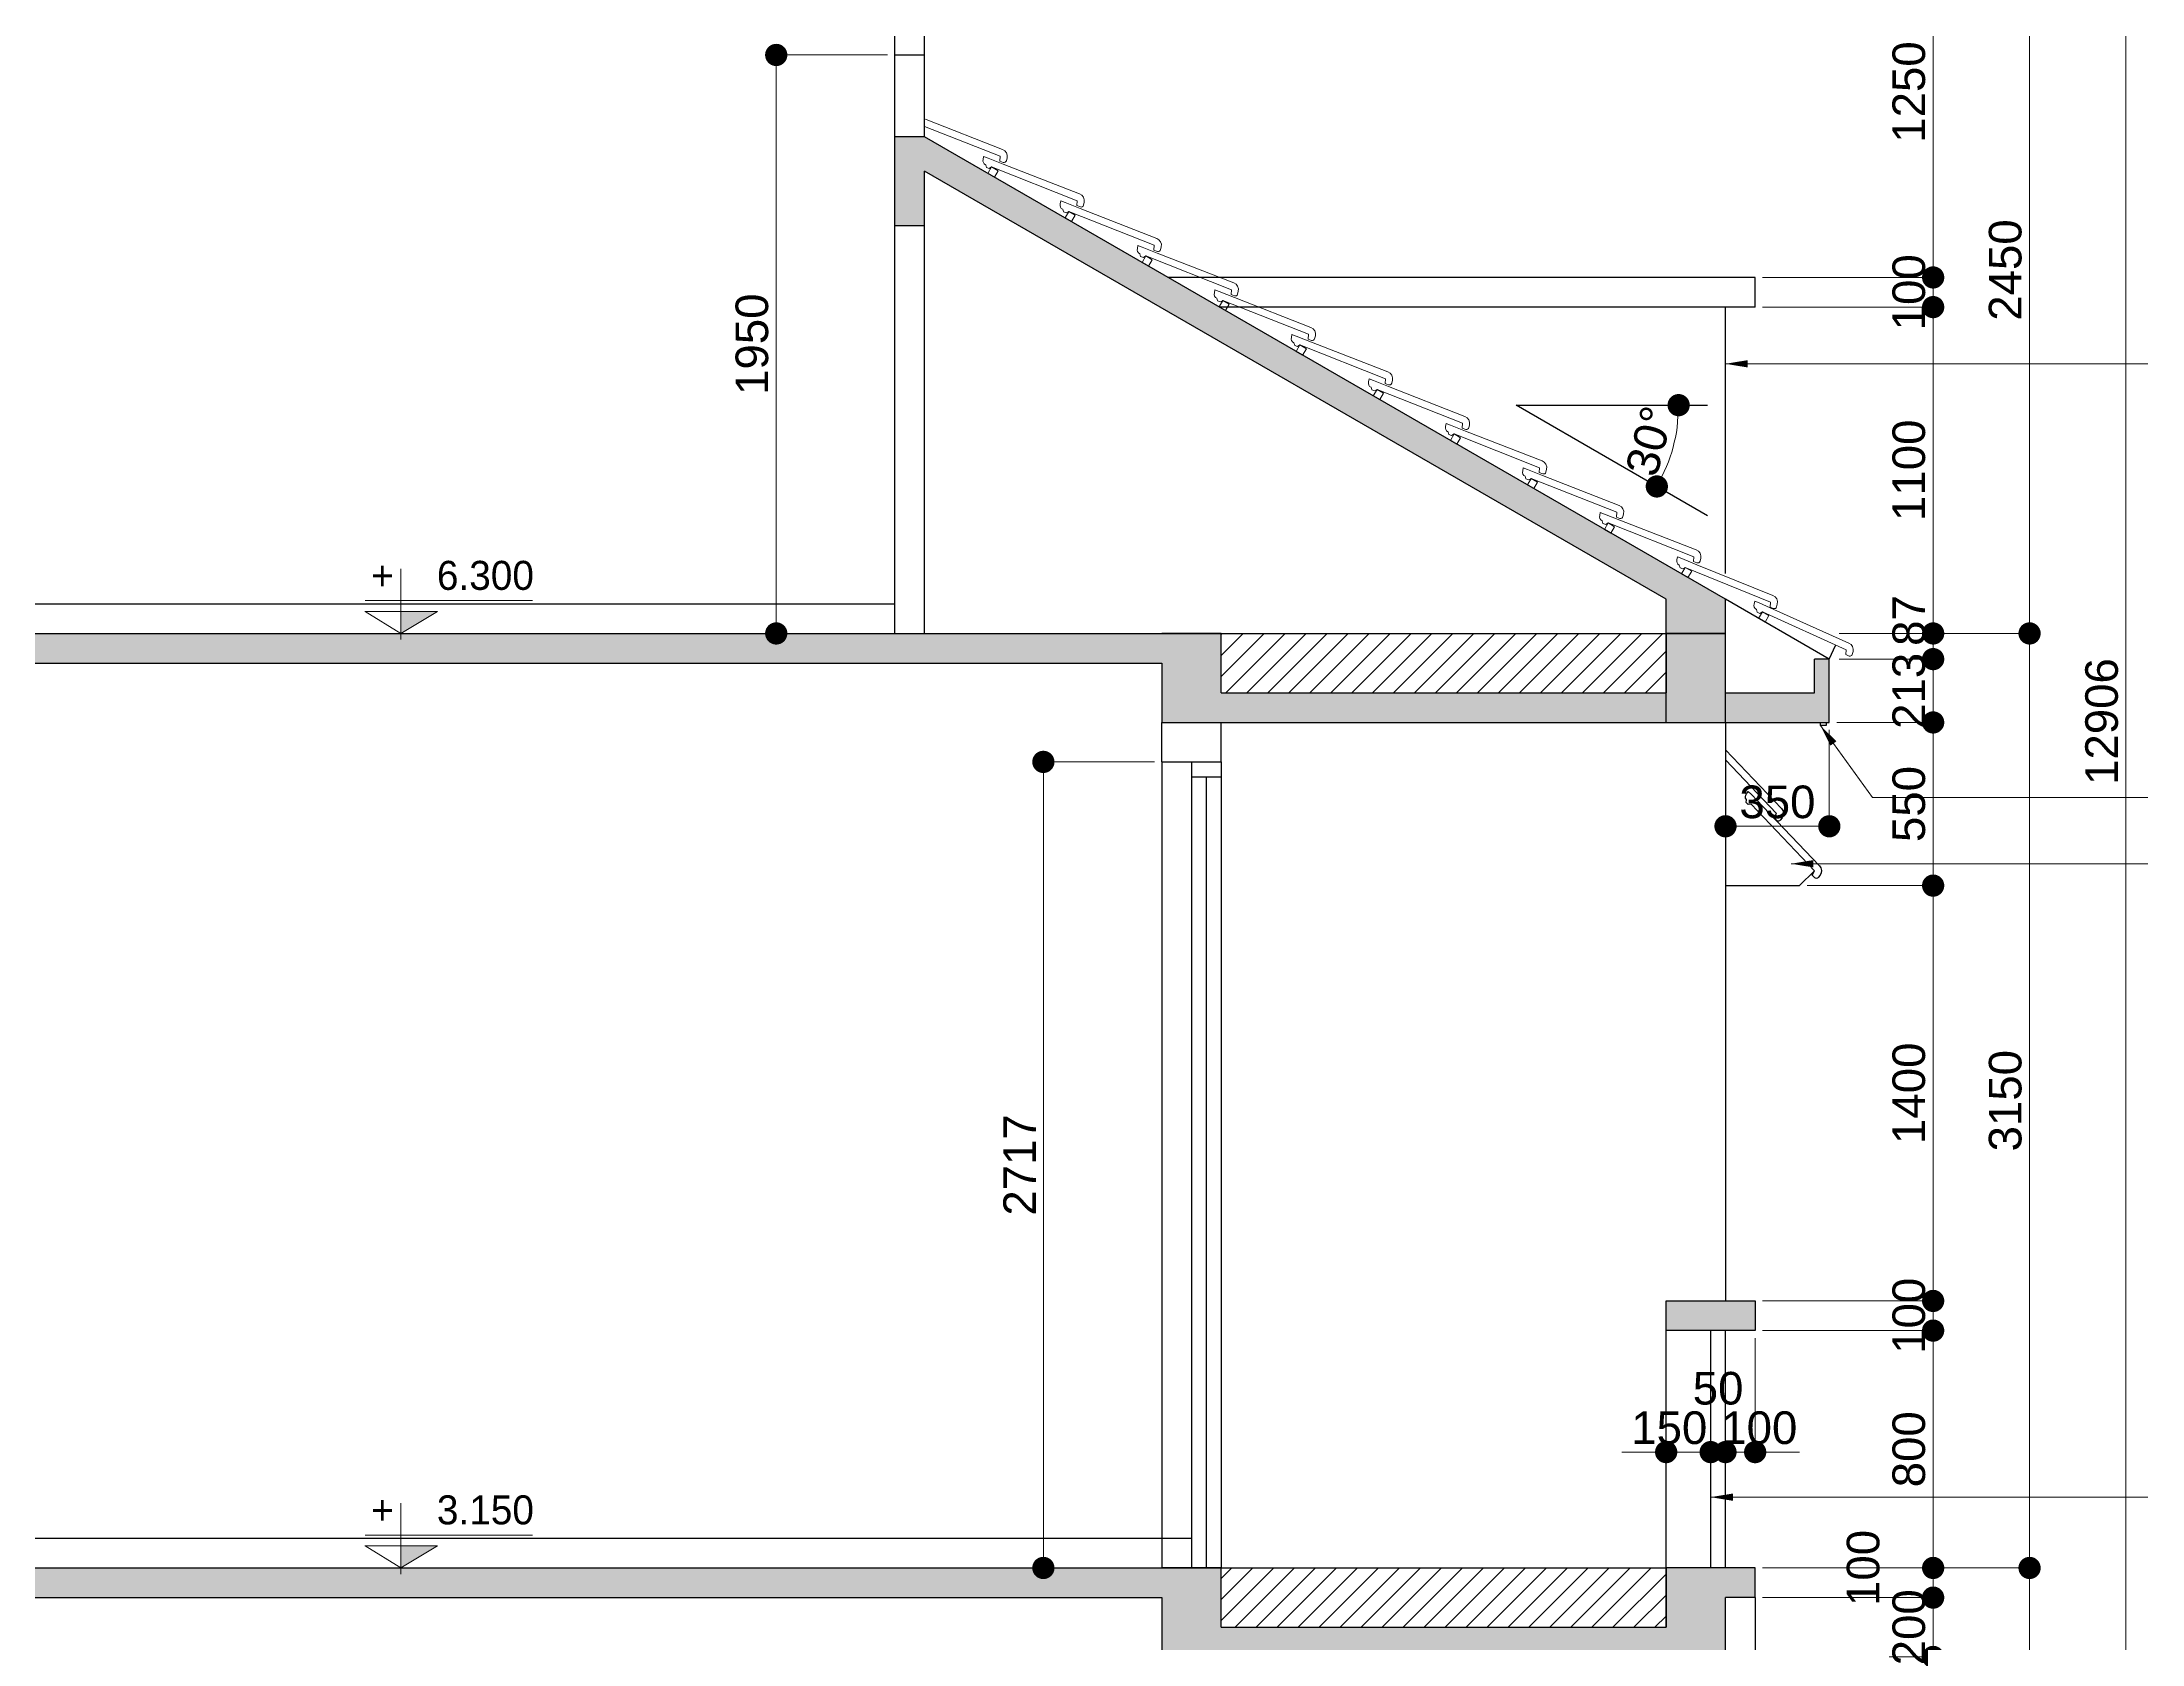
# Model space of a CAD drawing. Header units: millimetres. Extents: x -257631 to 60726, y -119421 to -4977.
# Drawn here: x -119037 to -104879, y -26005 to -15205 of the extents above; entities that cross this region are included whole.
import ezdxf
from ezdxf.enums import TextEntityAlignment as Align

# ---------------------------------------------------------------- set-up
doc = ezdxf.new("R2010")
doc.units = ezdxf.units.MM
doc.header["$LTSCALE"] = 400
doc.header["$MEASUREMENT"] = 0
doc.header["$PDMODE"] = 35
for name, color, linetype in [('HACTH', 8, 'Continuous'), ('net 2', 7, 'Continuous'), ('net 3', 144, 'Continuous')]:
    doc.layers.add(name, color=color, linetype=linetype)
doc.layers.add('NET3', color=7, linetype='Continuous', lineweight=20)
doc.layers.add('VTH-GHI CHU- KI HIEU', color=7, linetype='Continuous', lineweight=13)
doc.styles.add('100_dim', font='VAVOB.TTF', dxfattribs={"height": 220})
doc.styles.add('VNI-AVO', font='vhelven.ttf', dxfattribs={"height": 220})
doc.dimstyles.new('style-50', dxfattribs={"dimscale": 0, "dimtxt": 2.3, "dimasz": 150, "dimexe": 50, "dimexo": 50, "dimgap": 50, "dimtad": 1, "dimdec": 0, "dimlfac": 0.5, "dimzin": 9, "dimtxsty": 'VNI-AVO', "dimblk": 'DOT', "dimcen": 0, "dimdle": 150, "dimclrd": 146, "dimclre": 146, "dimclrt": 7, "dimadec": 0, "dimazin": 0, "dimtfac": 1, "dimtdec": 0, "dimtix": 1, "dimtmove": 2, "dimatfit": 3, "dimfxl": 0, "dimlwd": 13, "dimlwe": 13, "dimarcsym": 0})

# ---------------------------------------------------------------- blocks, each defined once
blk = doc.blocks.new('_Dot')
at = {"color": 0, "linetype": 'ByBlock', "lineweight": -2}
blk.add_line((-0.5, 0), (-1, 0), dxfattribs=at)
at = {"color": 0, "linetype": 'ByBlock', "lineweight": 100, "const_width": 0.5}
blk.add_lwpolyline([(-0.25, 0, 1), (0.25, 0, 1)], format="xyb", close=True, dxfattribs=at)
blk = doc.blocks.new('*D488')
at = {"layer": 'Defpoints', "color": 0}
for p in [(121445, 118897), (122095, 118897), (121195, 117797)]:
    blk.add_point(p, dxfattribs=at)
at = {"layer": 'net 2', "color": 146, "lineweight": 13}
for p, q in [((121495, 118897), (122145, 118897)), ((122095, 117947), (122095, 118747)), ((121245, 117797), (122145, 117797))]:
    blk.add_line(p, q, dxfattribs=at)
at = {"layer": 'net 2', "color": 146, "lineweight": 13, "xscale": 150, "yscale": 150, "zscale": 150}
for p, rotation in [((122095, 118897), 90), ((122095, 117797), 270)]:
    blk.add_blockref('_Dot', p, dxfattribs=dict(at, rotation=rotation))
at = {"layer": 'net 2', "color": 7, "insert": (121932, 118347), "char_height": 220, "attachment_point": 5, "rotation": 90, "style": 'VNI-AVO'}
blk.add_mtext('550', dxfattribs=at)
blk = doc.blocks.new('*D467')
at = {"layer": 'Defpoints', "color": 0}
for p in [(121411, 119497), (122095, 119497), (121411, 119324)]:
    blk.add_point(p, dxfattribs=at)
at = {"layer": 'HACTH', "color": 146, "lineweight": 13}
for p, q in [((122095, 119647), (122095, 119797)), ((121461, 119497), (122145, 119497)), ((122095, 119324), (122095, 119497)), ((121461, 119324), (122145, 119324)), ((122095, 119174), (122095, 119024))]:
    blk.add_line(p, q, dxfattribs=at)
at = {"layer": 'HACTH', "color": 146, "lineweight": 13, "xscale": 150, "yscale": 150, "zscale": 150}
for p, rotation in [((122095, 119497), 270), ((122095, 119324), 90)]:
    blk.add_blockref('_Dot', p, dxfattribs=dict(at, rotation=rotation))
at = {"layer": 'HACTH', "color": 7, "insert": (121932, 119584), "char_height": 220, "attachment_point": 5, "rotation": 90, "style": 'VNI-AVO'}
blk.add_mtext('87', dxfattribs=at)
blk = doc.blocks.new('VTH- COTE')
at = {"layer": 'VTH-GHI CHU- KI HIEU'}
blk.add_hatch(color=256, dxfattribs=at).paths.add_polyline_path([(0, 0), (40.7, 24.3), (0, 24.3)])
for p, q in [((0, 71.4), (0, -6.7)), ((-39.7, 24.3), (40.7, 24.3)), ((-39.3, 36.3), (145.4, 36.3)), ((-39.3, 24.3), (0, 0)), ((40.7, 24.3), (0, 0)), ((-39.3, 0), (40.7, 0))]:
    blk.add_line(p, q, dxfattribs=at)
at = {"layer": 'VTH-GHI CHU- KI HIEU', "style": '100_dim'}
blk.add_attdef('%%P0.000', text='', height=32, dxfattribs=at).set_placement((147, 64.1), align=Align.MIDDLE_RIGHT)
blk = doc.blocks.new('*D433')
at = {"layer": 'Defpoints', "color": 0}
for p in [(119283, 121036), (119283, 121036), (120573, 121036), (120313, 120661), (120573, 120291)]:
    blk.add_point(p, dxfattribs=at)
at = {"layer": 'HACTH', "color": 146, "lineweight": 13}
blk.add_arc((119283, 121036), 1096, 337.8473, 352.1527, dxfattribs=at)
at = {"layer": 'HACTH', "color": 146, "lineweight": 13, "xscale": 150, "yscale": 150, "zscale": 150}
for p, rotation in [((120379, 121036), 86.07633376053084), ((120232, 120488), 243.9236662394678)]:
    blk.add_blockref('_Dot', p, dxfattribs=dict(at, rotation=rotation))
at = {"layer": 'HACTH', "color": 7, "insert": (120184, 120794), "char_height": 220, "attachment_point": 5, "rotation": 75, "style": 'VNI-AVO'}
blk.add_mtext('30°', dxfattribs=at)
blk = doc.blocks.new('*D406')
at = {"layer": 'Defpoints', "color": 0}
for p in [(120695, 118897), (121395, 118897), (121395, 118197)]:
    blk.add_point(p, dxfattribs=at)
at = {"layer": 'net 2', "color": 146, "lineweight": 13}
for p, q in [((120695, 118847), (120695, 118147)), ((121395, 118847), (121395, 118147)), ((120845, 118197), (121245, 118197))]:
    blk.add_line(p, q, dxfattribs=at)
at = {"layer": 'net 2', "color": 146, "lineweight": 13, "xscale": 150, "yscale": 150, "zscale": 150, "rotation": 180}
blk.add_blockref('_Dot', (120695, 118197), dxfattribs=at)
at = {"layer": 'net 2', "color": 146, "lineweight": 13, "xscale": 150, "yscale": 150, "zscale": 150}
blk.add_blockref('_Dot', (121395, 118197), dxfattribs=at)
at = {"layer": 'net 2', "color": 7, "insert": (121045, 118360), "char_height": 220, "attachment_point": 5, "style": 'VNI-AVO'}
blk.add_mtext('350', dxfattribs=at)
blk = doc.blocks.new('*D405')
at = {"layer": 'Defpoints', "color": 0}
for p in [(120695, 114797), (120895, 114797), (120895, 113978)]:
    blk.add_point(p, dxfattribs=at)
at = {"layer": 'net 2', "color": 146, "lineweight": 13}
for p, q in [((120695, 114747), (120695, 113928)), ((120895, 114747), (120895, 113928)), ((120545, 113978), (120395, 113978)), ((120695, 113978), (120895, 113978)), ((121045, 113978), (121195, 113978))]:
    blk.add_line(p, q, dxfattribs=at)
at = {"layer": 'net 2', "color": 146, "lineweight": 13, "xscale": 150, "yscale": 150, "zscale": 150}
blk.add_blockref('_Dot', (120695, 113978), dxfattribs=at)
at = {"layer": 'net 2', "color": 146, "lineweight": 13, "xscale": 150, "yscale": 150, "zscale": 150, "rotation": 180}
blk.add_blockref('_Dot', (120895, 113978), dxfattribs=at)
at = {"layer": 'net 2', "color": 7, "insert": (120923, 114141), "char_height": 220, "attachment_point": 5, "style": 'VNI-AVO'}
blk.add_mtext('100', dxfattribs=at)
blk = doc.blocks.new('*D404')
at = {"layer": 'Defpoints', "color": 0}
for p in [(120595, 114797), (120695, 114797), (120695, 113978)]:
    blk.add_point(p, dxfattribs=at)
at = {"layer": 'net 2', "color": 146, "lineweight": 13}
for p, q in [((120595, 114747), (120595, 113928)), ((120695, 114747), (120695, 113928)), ((120445, 113978), (120295, 113978)), ((120595, 113978), (120695, 113978)), ((120845, 113978), (120995, 113978))]:
    blk.add_line(p, q, dxfattribs=at)
at = {"layer": 'net 2', "color": 146, "lineweight": 13, "xscale": 150, "yscale": 150, "zscale": 150}
blk.add_blockref('_Dot', (120595, 113978), dxfattribs=at)
at = {"layer": 'net 2', "color": 146, "lineweight": 13, "xscale": 150, "yscale": 150, "zscale": 150, "rotation": 180}
blk.add_blockref('_Dot', (120695, 113978), dxfattribs=at)
at = {"layer": 'net 2', "color": 7, "insert": (120645, 114407), "char_height": 220, "attachment_point": 5, "style": 'VNI-AVO'}
blk.add_mtext('50', dxfattribs=at)
blk = doc.blocks.new('*D403')
at = {"layer": 'Defpoints', "color": 0}
for p in [(120295, 114797), (120595, 114797), (120595, 113978)]:
    blk.add_point(p, dxfattribs=at)
at = {"layer": 'net 2', "color": 146, "lineweight": 13}
for p, q in [((120295, 114747), (120295, 113928)), ((120595, 114747), (120595, 113928)), ((120145, 113978), (119995, 113978)), ((120295, 113978), (120595, 113978)), ((120745, 113978), (120895, 113978))]:
    blk.add_line(p, q, dxfattribs=at)
at = {"layer": 'net 2', "color": 146, "lineweight": 13, "xscale": 150, "yscale": 150, "zscale": 150}
blk.add_blockref('_Dot', (120295, 113978), dxfattribs=at)
at = {"layer": 'net 2', "color": 146, "lineweight": 13, "xscale": 150, "yscale": 150, "zscale": 150, "rotation": 180}
blk.add_blockref('_Dot', (120595, 113978), dxfattribs=at)
at = {"layer": 'net 2', "color": 7, "insert": (120316, 114141), "char_height": 220, "attachment_point": 5, "style": 'VNI-AVO'}
blk.add_mtext('150', dxfattribs=at)
blk = doc.blocks.new('*D401')
at = {"layer": 'Defpoints', "color": 0}
for p in [(117377, 131809), (121545, 105997), (123395, 105997)]:
    blk.add_point(p, dxfattribs=at)
at = {"layer": 'net 2', "color": 146, "lineweight": 13}
for p, q in [((117427, 131809), (123445, 131809)), ((123395, 131659), (123395, 106147)), ((121595, 105997), (123445, 105997))]:
    blk.add_line(p, q, dxfattribs=at)
at = {"layer": 'net 2', "color": 146, "lineweight": 13, "xscale": 150, "yscale": 150, "zscale": 150}
for p, rotation in [((123395, 131809), 90), ((123395, 105997), 270)]:
    blk.add_blockref('_Dot', p, dxfattribs=dict(at, rotation=rotation))
at = {"layer": 'net 2', "color": 7, "insert": (123232, 118903), "char_height": 220, "attachment_point": 5, "rotation": 90, "style": 'VNI-AVO'}
blk.add_mtext('12906', dxfattribs=at)
blk = doc.blocks.new('*D399')
at = {"layer": 'Defpoints', "color": 0}
for p in [(116045, 124397), (122745, 124397), (121545, 119497)]:
    blk.add_point(p, dxfattribs=at)
at = {"layer": 'net 2', "color": 146, "lineweight": 13}
for p, q in [((116095, 124397), (122795, 124397)), ((122745, 119647), (122745, 124247)), ((121595, 119497), (122795, 119497))]:
    blk.add_line(p, q, dxfattribs=at)
at = {"layer": 'net 2', "color": 146, "lineweight": 13, "xscale": 150, "yscale": 150, "zscale": 150}
for p, rotation in [((122745, 124397), 90), ((122745, 119497), 270)]:
    blk.add_blockref('_Dot', p, dxfattribs=dict(at, rotation=rotation))
at = {"layer": 'net 2', "color": 7, "insert": (122582, 121947), "char_height": 220, "attachment_point": 5, "rotation": 90, "style": 'VNI-AVO'}
blk.add_mtext('2450', dxfattribs=at)
blk = doc.blocks.new('*D398')
at = {"layer": 'Defpoints', "color": 0}
for p in [(121545, 119497), (122745, 119497), (120945, 113197)]:
    blk.add_point(p, dxfattribs=at)
at = {"layer": 'net 2', "color": 146, "lineweight": 13}
for p, q in [((121595, 119497), (122795, 119497)), ((122745, 113347), (122745, 119347)), ((120995, 113197), (122795, 113197))]:
    blk.add_line(p, q, dxfattribs=at)
at = {"layer": 'net 2', "color": 146, "lineweight": 13, "xscale": 150, "yscale": 150, "zscale": 150}
for p, rotation in [((122745, 119497), 90), ((122745, 113197), 270)]:
    blk.add_blockref('_Dot', p, dxfattribs=dict(at, rotation=rotation))
at = {"layer": 'net 2', "color": 7, "insert": (122582, 116347), "char_height": 220, "attachment_point": 5, "rotation": 90, "style": 'VNI-AVO'}
blk.add_mtext('3150', dxfattribs=at)
blk = doc.blocks.new('*D397')
at = {"layer": 'Defpoints', "color": 0}
for p in [(120945, 113197), (122745, 113197), (121545, 106897)]:
    blk.add_point(p, dxfattribs=at)
at = {"layer": 'net 2', "color": 146, "lineweight": 13}
for p, q in [((120995, 113197), (122795, 113197)), ((122745, 107047), (122745, 113047)), ((121595, 106897), (122795, 106897))]:
    blk.add_line(p, q, dxfattribs=at)
at = {"layer": 'net 2', "color": 146, "lineweight": 13, "xscale": 150, "yscale": 150, "zscale": 150}
for p, rotation in [((122745, 113197), 90), ((122745, 106897), 270)]:
    blk.add_blockref('_Dot', p, dxfattribs=dict(at, rotation=rotation))
at = {"layer": 'net 2', "color": 7, "insert": (122582, 110047), "char_height": 220, "attachment_point": 5, "rotation": 90, "style": 'VNI-AVO'}
blk.add_mtext('3150', dxfattribs=at)
blk = doc.blocks.new('*D392')
at = {"layer": 'Defpoints', "color": 0}
for p in [(115995, 124397), (122095, 124397), (120895, 121897)]:
    blk.add_point(p, dxfattribs=at)
at = {"layer": 'net 2', "color": 146, "lineweight": 13}
for p, q in [((116045, 124397), (122145, 124397)), ((122095, 122047), (122095, 124247)), ((120945, 121897), (122145, 121897))]:
    blk.add_line(p, q, dxfattribs=at)
at = {"layer": 'net 2', "color": 146, "lineweight": 13, "xscale": 150, "yscale": 150, "zscale": 150}
for p, rotation in [((122095, 124397), 90), ((122095, 121897), 270)]:
    blk.add_blockref('_Dot', p, dxfattribs=dict(at, rotation=rotation))
at = {"layer": 'net 2', "color": 7, "insert": (121932, 123147), "char_height": 220, "attachment_point": 5, "rotation": 90, "style": 'VNI-AVO'}
blk.add_mtext('1250', dxfattribs=at)
blk = doc.blocks.new('*D391')
at = {"layer": 'Defpoints', "color": 0}
for p in [(120945, 121697), (122095, 121697), (121411, 119497)]:
    blk.add_point(p, dxfattribs=at)
at = {"layer": 'net 2', "color": 146, "lineweight": 13}
for p, q in [((120995, 121697), (122145, 121697)), ((122095, 119647), (122095, 121547)), ((121461, 119497), (122145, 119497))]:
    blk.add_line(p, q, dxfattribs=at)
at = {"layer": 'net 2', "color": 146, "lineweight": 13, "xscale": 150, "yscale": 150, "zscale": 150}
for p, rotation in [((122095, 121697), 90), ((122095, 119497), 270)]:
    blk.add_blockref('_Dot', p, dxfattribs=dict(at, rotation=rotation))
at = {"layer": 'net 2', "color": 7, "insert": (121932, 120597), "char_height": 220, "attachment_point": 5, "rotation": 90, "style": 'VNI-AVO'}
blk.add_mtext('1100', dxfattribs=at)
blk = doc.blocks.new('*D390')
at = {"layer": 'Defpoints', "color": 0}
for p in [(121411, 119324), (122095, 119324), (121395, 118897)]:
    blk.add_point(p, dxfattribs=at)
at = {"layer": 'net 2', "color": 146, "lineweight": 13}
for p, q in [((122095, 119474), (122095, 119624)), ((121461, 119324), (122145, 119324)), ((122095, 118897), (122095, 119324)), ((121445, 118897), (122145, 118897)), ((122095, 118747), (122095, 118597))]:
    blk.add_line(p, q, dxfattribs=at)
at = {"layer": 'net 2', "color": 146, "lineweight": 13, "xscale": 150, "yscale": 150, "zscale": 150}
for p, rotation in [((122095, 119324), 270), ((122095, 118897), 90)]:
    blk.add_blockref('_Dot', p, dxfattribs=dict(at, rotation=rotation))
at = {"layer": 'net 2', "color": 7, "insert": (121932, 119110), "char_height": 220, "attachment_point": 5, "rotation": 90, "style": 'VNI-AVO'}
blk.add_mtext('213', dxfattribs=at)
blk = doc.blocks.new('*D389')
at = {"layer": 'Defpoints', "color": 0}
for p in [(120895, 121897), (122095, 121897), (120895, 121697)]:
    blk.add_point(p, dxfattribs=at)
at = {"layer": 'net 2', "color": 146, "lineweight": 13}
for p, q in [((122095, 122047), (122095, 122197)), ((120945, 121897), (122145, 121897)), ((122095, 121697), (122095, 121897)), ((120945, 121697), (122145, 121697)), ((122095, 121547), (122095, 121397))]:
    blk.add_line(p, q, dxfattribs=at)
at = {"layer": 'net 2', "color": 146, "lineweight": 13, "xscale": 150, "yscale": 150, "zscale": 150}
for p, rotation in [((122095, 121897), 270), ((122095, 121697), 90)]:
    blk.add_blockref('_Dot', p, dxfattribs=dict(at, rotation=rotation))
at = {"layer": 'net 2', "color": 7, "insert": (121932, 121797), "char_height": 220, "attachment_point": 5, "rotation": 90, "style": 'VNI-AVO'}
blk.add_mtext('100', dxfattribs=at)
blk = doc.blocks.new('*D388')
at = {"layer": 'Defpoints', "color": 0}
for p in [(121195, 117797), (122095, 117797), (120895, 114997)]:
    blk.add_point(p, dxfattribs=at)
at = {"layer": 'net 2', "color": 146, "lineweight": 13}
for p, q in [((121245, 117797), (122145, 117797)), ((122095, 115147), (122095, 117647)), ((120945, 114997), (122145, 114997))]:
    blk.add_line(p, q, dxfattribs=at)
at = {"layer": 'net 2', "color": 146, "lineweight": 13, "xscale": 150, "yscale": 150, "zscale": 150}
for p, rotation in [((122095, 117797), 90), ((122095, 114997), 270)]:
    blk.add_blockref('_Dot', p, dxfattribs=dict(at, rotation=rotation))
at = {"layer": 'net 2', "color": 7, "insert": (121932, 116397), "char_height": 220, "attachment_point": 5, "rotation": 90, "style": 'VNI-AVO'}
blk.add_mtext('1400', dxfattribs=at)
blk = doc.blocks.new('*D383')
at = {"layer": 'Defpoints', "color": 0}
for p in [(120895, 114997), (122095, 114997), (120895, 114797)]:
    blk.add_point(p, dxfattribs=at)
at = {"layer": 'net 2', "color": 146, "lineweight": 13}
for p, q in [((122095, 115147), (122095, 115297)), ((120945, 114997), (122145, 114997)), ((122095, 114797), (122095, 114997)), ((120945, 114797), (122145, 114797)), ((122095, 114647), (122095, 114497))]:
    blk.add_line(p, q, dxfattribs=at)
at = {"layer": 'net 2', "color": 146, "lineweight": 13, "xscale": 150, "yscale": 150, "zscale": 150}
for p, rotation in [((122095, 114997), 270), ((122095, 114797), 90)]:
    blk.add_blockref('_Dot', p, dxfattribs=dict(at, rotation=rotation))
at = {"layer": 'net 2', "color": 7, "insert": (121932, 114897), "char_height": 220, "attachment_point": 5, "rotation": 90, "style": 'VNI-AVO'}
blk.add_mtext('100', dxfattribs=at)
blk = doc.blocks.new('*D382')
at = {"layer": 'Defpoints', "color": 0}
for p in [(120895, 114797), (122095, 114797), (120895, 113197)]:
    blk.add_point(p, dxfattribs=at)
at = {"layer": 'net 2', "color": 146, "lineweight": 13}
for p, q in [((120945, 114797), (122145, 114797)), ((122095, 113347), (122095, 114647)), ((120945, 113197), (122145, 113197))]:
    blk.add_line(p, q, dxfattribs=at)
at = {"layer": 'net 2', "color": 146, "lineweight": 13, "xscale": 150, "yscale": 150, "zscale": 150}
for p, rotation in [((122095, 114797), 90), ((122095, 113197), 270)]:
    blk.add_blockref('_Dot', p, dxfattribs=dict(at, rotation=rotation))
at = {"layer": 'net 2', "color": 7, "insert": (121932, 113997), "char_height": 220, "attachment_point": 5, "rotation": 90, "style": 'VNI-AVO'}
blk.add_mtext('800', dxfattribs=at)
blk = doc.blocks.new('*D381')
at = {"layer": 'Defpoints', "color": 0}
for p in [(120895, 113197), (122095, 113197), (120895, 112997)]:
    blk.add_point(p, dxfattribs=at)
at = {"layer": 'net 2', "color": 146, "lineweight": 13}
for p, q in [((122095, 113347), (122095, 113497)), ((120945, 113197), (122145, 113197)), ((122095, 112997), (122095, 113197)), ((120945, 112997), (122145, 112997)), ((122095, 112847), (122095, 112697))]:
    blk.add_line(p, q, dxfattribs=at)
at = {"layer": 'net 2', "color": 146, "lineweight": 13, "xscale": 150, "yscale": 150, "zscale": 150}
for p, rotation in [((122095, 113197), 270), ((122095, 112997), 90)]:
    blk.add_blockref('_Dot', p, dxfattribs=dict(at, rotation=rotation))
at = {"layer": 'net 2', "color": 7, "insert": (121624, 113197), "char_height": 220, "attachment_point": 5, "rotation": 90, "style": 'VNI-AVO'}
blk.add_mtext('100', dxfattribs=at)
blk = doc.blocks.new('*D380')
at = {"layer": 'Defpoints', "color": 0}
for p in [(120895, 112997), (122095, 112997), (120895, 112597)]:
    blk.add_point(p, dxfattribs=at)
at = {"layer": 'net 2', "color": 146, "lineweight": 13}
for p, q in [((122095, 113147), (122095, 113297)), ((120945, 112997), (122145, 112997)), ((122095, 112597), (122095, 112997)), ((120945, 112597), (122145, 112597)), ((122095, 112447), (122095, 112297))]:
    blk.add_line(p, q, dxfattribs=at)
at = {"layer": 'net 2', "color": 146, "lineweight": 13, "xscale": 150, "yscale": 150, "zscale": 150}
for p, rotation in [((122095, 112997), 270), ((122095, 112597), 90)]:
    blk.add_blockref('_Dot', p, dxfattribs=dict(at, rotation=rotation))
at = {"layer": 'net 2', "color": 7, "insert": (121932, 112797), "char_height": 220, "attachment_point": 5, "rotation": 90, "style": 'VNI-AVO'}
blk.add_mtext('200', dxfattribs=at)
blk = doc.blocks.new('*D374')
at = {"layer": 'Defpoints', "color": 0}
for p in [(116895, 118631), (116096, 113197), (116895, 113197)]:
    blk.add_point(p, dxfattribs=at)
at = {"layer": 'net 2', "color": 146, "lineweight": 13}
for p, q in [((116845, 118631), (116046, 118631)), ((116096, 118481), (116096, 113347)), ((116845, 113197), (116046, 113197))]:
    blk.add_line(p, q, dxfattribs=at)
at = {"layer": 'net 2', "color": 146, "lineweight": 13, "xscale": 150, "yscale": 150, "zscale": 150}
for p, rotation in [((116096, 118631), 90), ((116096, 113197), 270)]:
    blk.add_blockref('_Dot', p, dxfattribs=dict(at, rotation=rotation))
at = {"layer": 'net 2', "color": 7, "insert": (115936, 115914), "char_height": 220, "attachment_point": 5, "rotation": 90, "style": 'VNI-AVO'}
blk.add_mtext('2717', dxfattribs=at)
blk = doc.blocks.new('*D373')
at = {"layer": 'Defpoints', "color": 0}
for p in [(115095, 123397), (114295, 119497), (115095, 119497)]:
    blk.add_point(p, dxfattribs=at)
at = {"layer": 'net 2', "color": 146, "lineweight": 13}
for p, q in [((115045, 123397), (114245, 123397)), ((114295, 123247), (114295, 119647)), ((115045, 119497), (114245, 119497))]:
    blk.add_line(p, q, dxfattribs=at)
at = {"layer": 'net 2', "color": 146, "lineweight": 13, "xscale": 150, "yscale": 150, "zscale": 150}
for p, rotation in [((114295, 123397), 90), ((114295, 119497), 270)]:
    blk.add_blockref('_Dot', p, dxfattribs=dict(at, rotation=rotation))
at = {"layer": 'net 2', "color": 7, "insert": (114132, 121447), "char_height": 220, "attachment_point": 5, "rotation": 90, "style": 'VNI-AVO'}
blk.add_mtext('1950', dxfattribs=at)

msp = doc.modelspace()

# ---------------------------------------------------------------- hatches: boundary and pattern name
at = {"layer": 'HACTH'}
h = msp.add_hatch(dxfattribs=at)
h.set_pattern_fill('_USER', color=256, scale=100, angle=45, style=0, pattern_type=0)
h.set_pattern_definition([(45, (-228381.76, -137484.65), (-70.71068, 70.71068), [])])
h.paths.add_polyline_path([(-128287.1, -19192.8), (-128287.1, -19592.8), (-120687.1, -19592.8), (-120687.1, -19192.8)])
h.paths.add_polyline_path([(-128287.1, -25492.8), (-128287.1, -25892.8), (-120687.1, -25892.8), (-120687.1, -25492.8)])
h.paths.add_polyline_path([(-111087.1, -25492.8), (-111087.1, -25892.8), (-108087.1, -25892.8), (-108087.1, -25492.8)])
h.paths.add_polyline_path([(-111087.1, -19192.8), (-111087.1, -19592.8), (-108087.1, -19592.8), (-108087.1, -19192.8)])
at = {"layer": 'net 2'}
h = msp.add_hatch(color=256, dxfattribs=at)
h.paths.add_polyline_path([(-107687.1, -19592.8), (-107687.1, -19792.8), (-106987.1, -19792.8), (-106987.1, -19366), (-107087.1, -19366), (-107087.1, -19592.8)])
h.paths.add_polyline_path([(-108087.1, -18961.9), (-108087.1, -19192.8), (-107687.1, -19192.8), (-107687.1, -18961.9), (-112328.4, -16282.3), (-112328.4, -16282.3), (-112371.7, -16257.3), (-112371.7, -16257.3), (-112847.9, -15982.3), (-112847.9, -15982.3), (-112891.2, -15957.3), (-112891.2, -15957.3), (-113087.1, -15844.2), (-113287.1, -15844.2), (-113287.1, -16444.2), (-113087.1, -16444.2), (-113087.1, -16075.1)])
for points in [[(-107687.1, -19192.8), (-108087.1, -19192.8), (-108087.1, -19592.8), (-111087.1, -19592.8), (-111087.1, -19192.8), (-111487.1, -19192.8), (-120687.1, -19192.8), (-120687.1, -19592.8), (-128287.1, -19592.8), (-128287.1, -19192.8), (-139687.1, -19192.8), (-139687.1, -19792.8), (-139287.1, -19792.8), (-139287.1, -19392.8), (-128687.1, -19392.8), (-128687.1, -19792.8), (-128287.1, -19792.8), (-120687.1, -19792.8), (-120287.1, -19792.8), (-120287.1, -19392.8), (-111487.1, -19392.8), (-111487.1, -19792.8), (-111087.1, -19792.8), (-108087.1, -19792.8), (-107687.1, -19792.8)], [(-108087.1, -23692.8), (-108087.1, -23892.8), (-107487.1, -23892.8), (-107487.1, -23692.8)], [(-128287.1, -25892.8), (-128287.1, -25492.8), (-128687.1, -25492.8), (-139287.1, -25492.8), (-139687.1, -25492.8), (-139687.1, -26092.8), (-139287.1, -26092.8), (-139287.1, -25692.8), (-128687.1, -25692.8), (-128687.1, -26092.8), (-128287.1, -26092.8), (-120687.1, -26092.8), (-120287.1, -26092.8), (-120287.1, -25692.8), (-111487.1, -25692.8), (-111487.1, -26092.8), (-111087.1, -26092.8), (-108087.1, -26092.8), (-107687.1, -26092.8), (-107687.1, -25692.8), (-107487.1, -25692.8), (-107487.1, -25492.8), (-107687.1, -25492.8), (-108087.1, -25492.8), (-108087.1, -25892.8), (-111087.1, -25892.8), (-111087.1, -25492.8), (-111487.1, -25492.8), (-120287.1, -25492.8), (-120687.1, -25492.8), (-120687.1, -25892.8)]]:
    msp.add_hatch(color=256, dxfattribs=at).paths.add_polyline_path(points)

# ---------------------------------------------------------------- linework, layer by layer
for p, q in [((-113287.1, -19192.8), (-113287.1, -15292.8)), ((-113287.1, -15292.8), (-113087.1, -15292.8)), ((-113287.1, -15292.8), (-113087.1, -15292.8)), ((-113087.1, -15844.2), (-113087.1, -15292.8)), ((-113087.1, -15844.2), (-113287.1, -15844.2)), ((-107687.1, -18961.9), (-113087.1, -15844.2)), ((-108087.1, -18961.9), (-113087.1, -16075.1)), ((-113087.1, -19192.8), (-113087.1, -16075.1)), ((-113087.1, -16444.2), (-113287.1, -16444.2)), ((-109099, -17653.9), (-107808.5, -17653.9)), ((-107808.5, -18399), (-109099, -17653.9)), ((-108087.1, -19792.8), (-108087.1, -18961.9)), ((-106987.1, -19366), (-107687.1, -18961.9)), ((-107687.1, -19592.8), (-107687.1, -18961.9)), ((-139687.1, -19192.8), (-107687.1, -19192.8)), ((-107687.1, -19192.8), (-107687.1, -19192.8)), ((-120287.1, -19392.8), (-111487.1, -19392.8)), ((-107087.1, -19592.8), (-107087.1, -19366)), ((-106987.1, -19366), (-107087.1, -19366)), ((-106987.1, -19366), (-106943.9, -19270.1)), ((-106987.1, -19792.8), (-106987.1, -19366)), ((-111087.1, -19592.8), (-108087.1, -19592.8)), ((-107687.1, -19592.8), (-107087.1, -19592.8)), ((-111487.1, -20058.8), (-111487.1, -19792.8)), ((-111087.1, -19792.8), (-108087.1, -19792.8)), ((-111087.1, -20058.8), (-111087.1, -19792.8)), ((-107687.1, -19792.8), (-106987.1, -19792.8)), ((-111487.1, -20058.8), (-111087.1, -20058.8)), ((-108087.1, -23692.8), (-107487.1, -23692.8)), ((-108087.1, -25492.8), (-108087.1, -23692.8)), ((-107487.1, -23692.8), (-107487.1, -23892.8)), ((-107487.1, -23892.8), (-108087.1, -23892.8)), ((-107787.1, -23892.8), (-107787.1, -25492.8)), ((-120287.1, -25492.8), (-108087.1, -25492.8)), ((-108087.1, -25892.8), (-108087.1, -25492.8)), ((-107487.1, -25492.8), (-107687.1, -25492.8)), ((-107487.1, -25692.8), (-107487.1, -25492.8)), ((-120287.1, -25692.8), (-111487.1, -25692.8)), ((-107487.1, -25692.8), (-107687.1, -25692.8)), ((-111087.1, -25892.8), (-108087.1, -25892.8))]:
    msp.add_line(p, q, dxfattribs=at)
for points in [[(-111087.1, -19592.8), (-111087.1, -19192.8), (-111487.1, -19192.8)], [(-108087.1, -19792.8), (-107687.1, -19792.8), (-107687.1, -19192.8), (-108087.1, -19192.8)], [(-108087.1, -19192.8), (-108087.1, -19592.8)], [(-111487.1, -19392.8), (-111487.1, -19792.8)], [(-111487.1, -19792.8), (-111087.1, -19792.8)], [(-107007.1, -19792.8), (-107007.1, -19812.8), (-107047.1, -19812.8), (-107047.1, -19792.8)], [(-111087.1, -25892.8), (-111087.1, -25492.8), (-111487.1, -25492.8)], [(-107687.1, -25492.8), (-108087.1, -25492.8)], [(-108087.1, -25492.8), (-108087.1, -25892.8)], [(-111487.1, -25692.8), (-111487.1, -26092.8), (-111087.1, -26092.8)], [(-108087.1, -26092.8), (-107687.1, -26092.8), (-107687.1, -25692.8)]]:
    msp.add_lwpolyline(points, dxfattribs=at)
at = {"layer": 'net 3'}
for p, q in [((-113287.1, -15292.8), (-113287.1, -14292.8)), ((-113087.1, -15292.8), (-113087.1, -14292.8)), ((-107487.1, -16792.8), (-111444, -16792.8)), ((-107487.1, -16992.8), (-107487.1, -16792.8)), ((-107487.1, -16992.8), (-111097.6, -16992.8)), ((-107687.1, -18787.6), (-107687.1, -16992.8)), ((-120487.1, -18992.8), (-113287.1, -18992.8)), ((-107687.1, -19792.8), (-107687.1, -23692.8)), ((-111487.1, -20058.8), (-111487.1, -25492.8)), ((-111287.1, -20058.8), (-111287.1, -25492.8)), ((-111087.1, -20058.8), (-111087.1, -25492.8)), ((-111287.1, -20158.8), (-111087.1, -20158.8)), ((-111187.1, -20158.8), (-111187.1, -25492.8)), ((-107187.1, -20892.8), (-107087.1, -20792.8)), ((-107187.1, -20892.8), (-107087.1, -20792.8)), ((-107687.1, -20892.8), (-107187.1, -20892.8)), ((-107687.1, -25492.8), (-107687.1, -23892.8)), ((-120487.1, -25292.8), (-111287.1, -25292.8)), ((-107487.1, -25692.8), (-107487.1, -32692.8))]:
    msp.add_line(p, q, dxfattribs=at)
msp.add_lwpolyline([(-107687.1, -19977.8), (-107309.5, -20372.7, -0.380549), (-107305.6, -20436.5), (-107317.9, -20452, -0.448699), (-107341.8, -20453.5), (-107359.2, -20436.1), (-107343.3, -20406.8), (-107687.1, -20045.7)], format="xyb", dxfattribs=at)
msp.add_lwpolyline([(-107545.5, -20313, -0.3909013), (-107544.9, -20274), (-107533.7, -20257.1), (-107511.4, -20279.3), (-107511.4, -20279.3), (-107511.4, -20279.3), (-107436, -20358.5), (-107436, -20358.5), (-107053.2, -20758.8, -0.380549), (-107049.4, -20822.5), (-107061.7, -20838.1, -0.448699), (-107085.5, -20839.6), (-107103, -20822.2), (-107087.1, -20792.8), (-107514.6, -20343.8), (-107533.8, -20346.1), (-107547.9, -20331.5), (-107545.1, -20313.5)], format="xyb", close=True, dxfattribs=at)
at = {"layer": 'NET3', "linetype": 'Continuous', "ltscale": 0.05}
msp.add_lwpolyline([(-113087.1, -15723.9), (-113076.5, -15728), (-113076.5, -15728), (-112560.8, -15930, -0.380549), (-112530.5, -15986.1), (-112535, -16005.4, -0.448699), (-112556.1, -16016.8), (-112579.2, -16008.4), (-112577.2, -15975.1), (-113087.1, -15774.2)], format="xyb", dxfattribs=at)
for points in [[(-112675.5, -16032.9, -0.3909013), (-112691.3, -15997.3), (-112688.3, -15977.2), (-112658.7, -15987.9), (-112658.7, -15987.9), (-112658.7, -15987.9), (-112556.9, -16028), (-112556.9, -16028), (-112041.2, -16229.9, -0.380549), (-112010.9, -16286.1), (-112015.5, -16305.4, -0.448699), (-112036.5, -16316.8), (-112059.6, -16308.4), (-112057.6, -16275), (-112634.5, -16047.8), (-112650.9, -16058), (-112669.9, -16050.6), (-112674.8, -16033.1)], [(-112155.9, -16332.9, -0.3909013), (-112171.7, -16297.2), (-112168.7, -16277.1), (-112139.2, -16287.9), (-112139.2, -16287.9), (-112139.2, -16287.9), (-112037.4, -16328), (-112037.4, -16328), (-111521.6, -16529.9, -0.380549), (-111491.3, -16586.1), (-111495.9, -16605.4, -0.448699), (-111516.9, -16616.7), (-111540.1, -16608.3), (-111538, -16575), (-112114.9, -16347.8), (-112131.3, -16357.9), (-112150.3, -16350.6), (-112155.3, -16333.1)], [(-111636.3, -16632.8, -0.3909013), (-111652.2, -16597.2), (-111649.1, -16577.1), (-111619.6, -16587.9), (-111619.6, -16587.9), (-111619.6, -16587.9), (-111517.8, -16628), (-111517.8, -16628), (-111002, -16829.9, -0.380549), (-110971.7, -16886.1), (-110976.3, -16905.4, -0.448699), (-110997.3, -16916.7), (-111020.5, -16908.3), (-111018.4, -16875), (-111595.3, -16647.8), (-111611.7, -16657.9), (-111630.7, -16650.6), (-111635.7, -16633.1)], [(-111116.7, -16932.8, -0.3909013), (-111132.6, -16897.2), (-111129.5, -16877.1), (-111100, -16887.9), (-111100, -16887.9), (-111100, -16887.9), (-110998.2, -16928), (-110998.2, -16928), (-110482.4, -17129.9, -0.380549), (-110452.1, -17186.1), (-110456.7, -17205.4, -0.448699), (-110477.7, -17216.7), (-110500.9, -17208.3), (-110498.8, -17175), (-111075.7, -16947.8), (-111092.1, -16957.9), (-111111.1, -16950.6), (-111116.1, -16933.1)], [(-110597.1, -17232.8, -0.3909013), (-110612.9, -17197.2), (-110609.9, -17177.1), (-110580.3, -17187.9), (-110580.3, -17187.9), (-110580.3, -17187.9), (-110478.5, -17228), (-110478.5, -17228), (-109962.8, -17429.9, -0.380549), (-109932.5, -17486.1), (-109937.1, -17505.4, -0.448699), (-109958.1, -17516.7), (-109981.3, -17508.3), (-109979.2, -17475), (-110556.1, -17247.8), (-110572.5, -17257.9), (-110591.5, -17250.6), (-110596.4, -17233.1)], [(-110077.5, -17532.8, -0.3909013), (-110093.3, -17497.2), (-110090.2, -17477.1), (-110060.7, -17487.9), (-110060.7, -17487.9), (-110060.7, -17487.9), (-109958.9, -17528), (-109958.9, -17528), (-109443.2, -17729.9, -0.380549), (-109412.9, -17786.1), (-109417.5, -17805.4, -0.448699), (-109438.5, -17816.7), (-109461.6, -17808.3), (-109459.6, -17775), (-110036.4, -17547.8), (-110052.9, -17557.9), (-110071.8, -17550.6), (-110076.8, -17533.1)], [(-109557.9, -17832.8, -0.3909013), (-109573.7, -17797.2), (-109570.6, -17777.1), (-109541.1, -17787.9), (-109541.1, -17787.9), (-109541.1, -17787.9), (-109439.3, -17828), (-109439.3, -17828), (-108923.6, -18029.9, -0.380549), (-108893.3, -18086.1), (-108897.8, -18105.4, -0.448699), (-108918.9, -18116.7), (-108942, -18108.3), (-108940, -18075), (-109516.8, -17847.8), (-109533.3, -17857.9), (-109552.2, -17850.6), (-109557.2, -17833.1)], [(-109038.2, -18132.8, -0.3909013), (-109054.1, -18097.2), (-109051, -18077.1), (-109021.5, -18087.9), (-109021.5, -18087.9), (-109021.5, -18087.9), (-108919.7, -18128), (-108919.7, -18128), (-108404, -18329.9, -0.380549), (-108373.6, -18386.1), (-108378.2, -18405.4, -0.448699), (-108399.3, -18416.7), (-108422.4, -18408.3), (-108420.4, -18375), (-108997.2, -18147.8), (-109013.7, -18157.9), (-109032.6, -18150.6), (-109037.6, -18133.1)], [(-108518.6, -18432.8, -0.3909013), (-108534.5, -18397.2), (-108531.4, -18377.1), (-108501.9, -18387.9), (-108501.9, -18387.9), (-108501.9, -18387.9), (-108400.1, -18428), (-108400.1, -18428), (-107884.3, -18629.9, -0.380549), (-107854, -18686.1), (-107858.6, -18705.4, -0.448699), (-107879.6, -18716.7), (-107902.8, -18708.3), (-107900.7, -18675), (-108477.6, -18447.8), (-108494.1, -18457.9), (-108513, -18450.6), (-108518, -18433.1)], [(-107998.8, -18732.3, -0.3909013), (-108014.2, -18696.5), (-108010.9, -18676.4), (-107981.5, -18687.6), (-107981.5, -18687.6), (-107981.5, -18687.6), (-107880.2, -18729), (-107880.2, -18729), (-107367.1, -18937.5, -0.380549), (-107337.5, -18994.1), (-107342.4, -19013.3, -0.448699), (-107363.5, -19024.4), (-107386.6, -19015.7), (-107384.1, -18982.4), (-107958, -18747.8), (-107974.6, -18757.7), (-107993.4, -18750.1), (-107998.2, -18732.6)], [(-107478.7, -19030.9, -0.3909013), (-107492.8, -18994.6), (-107488.8, -18974.6), (-107459.8, -18986.8), (-107459.8, -18986.8), (-107459.8, -18986.8), (-107360, -19031.6), (-107360, -19031.6), (-106854.4, -19257.8, -0.380549), (-106826.8, -19315.3), (-106832.3, -19334.4, -0.448699), (-106853.9, -19344.7), (-106876.6, -19335.2), (-106873, -19302), (-107438.4, -19047.7), (-107455.3, -19057.1), (-107473.9, -19048.9), (-107478, -19031.2)]]:
    msp.add_lwpolyline(points, format="xyb", close=True, dxfattribs=at)
for points in [[(-112616.1, -16116.1), (-112659.4, -16091.1), (-112634.4, -16047.8), (-112591.1, -16072.8)], [(-112096.5, -16416.1), (-112139.8, -16391.1), (-112114.8, -16347.8), (-112071.5, -16372.8)], [(-111577, -16716.1), (-111620.3, -16691.1), (-111595.3, -16647.8), (-111552, -16672.8)], [(-111057.4, -17016.1), (-111100.7, -16991.1), (-111075.7, -16947.8), (-111032.4, -16972.8)], [(-110537.7, -17316.1), (-110581, -17291.1), (-110556, -17247.8), (-110512.7, -17272.8)], [(-110018.1, -17616.1), (-110061.4, -17591.1), (-110036.4, -17547.8), (-109993.1, -17572.8)], [(-109498.5, -17916.1), (-109541.8, -17891.1), (-109516.8, -17847.8), (-109473.5, -17872.8)], [(-108978.9, -18216.1), (-109022.2, -18191.1), (-108997.2, -18147.8), (-108953.9, -18172.8)], [(-108459.3, -18516.1), (-108502.6, -18491.1), (-108477.6, -18447.8), (-108434.3, -18472.8)], [(-107939.7, -18816.1), (-107983, -18791.1), (-107958, -18747.8), (-107914.7, -18772.8)], [(-107420.1, -19116), (-107463.4, -19091), (-107438.4, -19047.7), (-107395.1, -19072.7)]]:
    msp.add_lwpolyline(points, close=True, dxfattribs=at)

# ---------------------------------------------------------------- block references
at = {"layer": 'VTH-GHI CHU- KI HIEU', "xscale": 6.111111111007631, "yscale": 6.111111111007631, "zscale": 6.111111110977719}
for p, values in [((-116618.7, -19192.8), {'%%P0.000': '+    6.300'}), ((-116618.7, -25492.8), {'%%P0.000': '+    3.150'})]:
    msp.add_blockref('VTH- COTE', p, dxfattribs=at).add_auto_attribs(values)

# ---------------------------------------------------------------- dimensions: what is measured, and where the dimension line sits
at = {"layer": 'HACTH'}
dim = msp.add_angular_dim_2l(base=(-108069.1, -18028.8), line1=((-107808.5, -18399), (-109099, -17653.9)), line2=((-109099, -17653.9), (-107808.5, -17653.9)), dimstyle='style-50', override={"dimscale": 1}, dxfattribs=at)
dim.commit()
dim.dimension.update_dxf_attribs({"geometry": '*D433', "text_midpoint": (-108197.8, -17895.4), "insert": (-228381.8, -138689.6)})
dim = msp.add_linear_dim(base=(-106287.1, -19192.8), p1=(-106971.1, -19366), p2=(-106971.1, -19192.8), angle=90, dimstyle='style-50', override={"dimscale": 1}, dxfattribs=at)
dim.commit()
dim.dimension.update_dxf_attribs({"geometry": '*D467', "text_midpoint": (-106450.2, -19105.3), "dimtype": 128, "insert": (-228381.8, -138689.6)})
at = {"layer": 'net 2'}
for base, p1, p2, picture, middle in [((-104987.1, -32692.8), (-111005.2, -6880.1), (-106837.1, -32692.8), '*D401', (-105150.2, -19786.5)), ((-106287.1, -14292.8), (-107487.1, -16792.8), (-112387.1, -14292.8), '*D392', (-106450.2, -15542.8)), ((-105637.1, -14292.8), (-106837.1, -19192.8), (-112337.1, -14292.8), '*D399', (-105800.2, -16742.8)), ((-114087.1, -19192.8), (-113287.1, -15292.8), (-113287.1, -19192.8), '*D373', (-114250.2, -17242.8)), ((-106287.1, -16792.8), (-107487.1, -16992.8), (-107487.1, -16792.8), '*D389', (-106450.2, -16892.8)), ((-106287.1, -16992.8), (-106971.1, -19192.8), (-107437.1, -16992.8), '*D391', (-106450.2, -18092.8)), ((-106287.1, -19366), (-106987.1, -19792.8), (-106971.1, -19366), '*D390', (-106450.2, -19579.4)), ((-105637.1, -19192.8), (-107437.1, -25492.8), (-106837.1, -19192.8), '*D398', (-105800.2, -22342.8)), ((-106287.1, -19792.8), (-107187.1, -20892.8), (-106937.1, -19792.8), '*D488', (-106450.2, -20342.8)), ((-112285.6, -25492.8), (-111487.1, -20058.8), (-111487.1, -25492.8), '*D374', (-112445.6, -22775.8)), ((-106287.1, -20892.8), (-107487.1, -23692.8), (-107187.1, -20892.8), '*D388', (-106450.2, -22292.8)), ((-106287.1, -23692.8), (-107487.1, -23892.8), (-107487.1, -23692.8), '*D383', (-106450.2, -23792.8)), ((-106287.1, -23892.8), (-107487.1, -25492.8), (-107487.1, -23892.8), '*D382', (-106450.2, -24692.8)), ((-106287.1, -25692.8), (-107487.1, -26092.8), (-107487.1, -25692.8), '*D380', (-106450.2, -25892.8)), ((-105637.1, -25492.8), (-106837.1, -31792.8), (-107437.1, -25492.8), '*D397', (-105800.2, -28642.8))]:
    dim = msp.add_linear_dim(base=base, p1=p1, p2=p2, angle=90, dimstyle='style-50', override={"dimscale": 1}, dxfattribs=at)
    dim.commit()
    dim.dimension.update_dxf_attribs({"geometry": picture, "text_midpoint": middle, "insert": (-228381.8, -138689.6)})
dim = msp.add_linear_dim(base=(-106987.1, -20492.2), p1=(-107687.1, -19792.8), p2=(-106987.1, -19792.8), dimstyle='style-50', override={"dimscale": 1}, dxfattribs=at)
dim.commit()
dim.dimension.update_dxf_attribs({"geometry": '*D406', "text_midpoint": (-107337.1, -20329.2), "insert": (-228381.8, -138689.6)})
for base, p1, p2, picture, middle in [((-107787.1, -24711.2), (-108087.1, -23892.8), (-107787.1, -23892.8), '*D403', (-108065.9, -24548.1)), ((-107687.1, -24711.2), (-107787.1, -23892.8), (-107687.1, -23892.8), '*D404', (-107737.1, -24282.5)), ((-107487.1, -24711.2), (-107687.1, -23892.8), (-107487.1, -23892.8), '*D405', (-107459, -24548.1))]:
    dim = msp.add_linear_dim(base=base, p1=p1, p2=p2, dimstyle='style-50', override={"dimscale": 1}, dxfattribs=at)
    dim.commit()
    dim.dimension.update_dxf_attribs({"geometry": picture, "text_midpoint": middle, "dimtype": 128, "insert": (-228381.8, -138689.6)})
dim = msp.add_linear_dim(base=(-106287.1, -25492.8), p1=(-107487.1, -25692.8), p2=(-107487.1, -25492.8), angle=90, dimstyle='style-50', override={"dimscale": 1}, dxfattribs=at)
dim.commit()
dim.dimension.update_dxf_attribs({"geometry": '*D381', "text_midpoint": (-106758, -25492.8), "dimtype": 128, "insert": (-228381.8, -138689.6)})

# ---------------------------------------------------------------- leaders
at = {"layer": 'HACTH'}
for points in [[(-107687.1, -17374.8), (-104213.2, -17374.8)], [(-107047.1, -19812.8), (-106695.9, -20299.1), (-104218.7, -20299.1)], [(-107244.6, -20745.2), (-104213.2, -20745.2)], [(-107787.1, -25015.5), (-104182.8, -25015.5)]]:
    msp.add_leader(points, dimstyle='style-50', override={"dimscale": 1, "dimtad": 0}, dxfattribs=at)

doc.saveas('drawing.dxf')
